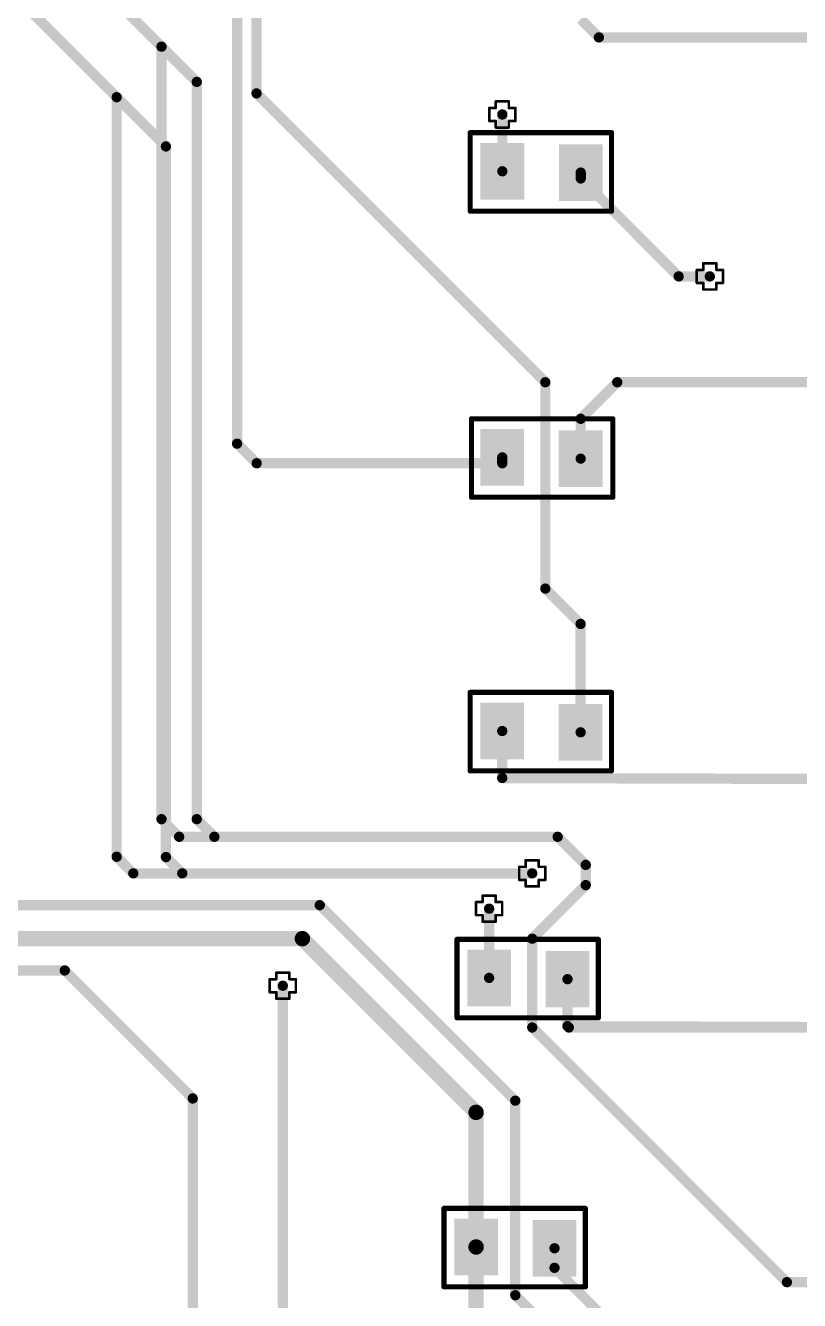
# Paper-space layout 'Лист1' of a CAD drawing. Header units: millimetres. Extents: x 20 to 579, y 6 to 381.
# Drawn here: x 180.91 to 195.96, y 269.53 to 294.32 of the extents above; entities that cross this region are included whole.
import ezdxf

# ---------------------------------------------------------------- set-up
doc = ezdxf.new("R2010")
doc.units = ezdxf.units.MM
for name, color, linetype in [('DrillDrawing', 1, 'Continuous'), ('Mechanical2', 216, 'Continuous'), ('TopLayer', 1, 'Continuous')]:
    doc.layers.add(name, color=color, linetype=linetype)

psp = doc.layouts.new('Лист1')

# ---------------------------------------------------------------- hatches: boundary and pattern name
at = {"layer": 'TopLayer'}
for points in [[(190.608, 292.038), (190.608, 290.938), (189.758, 290.938), (189.758, 292.038)], [(192.133, 292.013), (192.133, 290.913), (191.283, 290.913), (191.283, 292.013)], [(189.757, 285.375), (189.757, 286.475), (190.607, 286.475), (190.607, 285.375)], [(191.282, 285.35), (191.282, 286.45), (192.132, 286.45), (192.132, 285.35)], [(190.606, 281.154), (190.606, 280.054), (189.756, 280.054), (189.756, 281.154)], [(192.131, 281.129), (192.131, 280.029), (191.281, 280.029), (191.281, 281.129)], [(190.351, 276.353), (190.351, 275.253), (189.501, 275.253), (189.501, 276.353)], [(191.876, 276.328), (191.876, 275.228), (191.026, 275.228), (191.026, 276.328)], [(190.098, 271.121), (190.098, 270.021), (189.248, 270.021), (189.248, 271.121)], [(191.623, 271.096), (191.623, 269.996), (190.773, 269.996), (190.773, 271.096)]]:
    psp.add_hatch(color=256, dxfattribs=at).paths.add_polyline_path(points)

# ---------------------------------------------------------------- linework, layer by layer
at = {"layer": 'DrillDrawing', "const_width": 0.0508}
for points in [[(190.056, 292.72), (190.056, 292.847)], [(190.056, 292.847), (190.31, 292.847)], [(190.31, 292.72), (190.31, 292.847)], [(189.929, 292.466), (189.929, 292.72)], [(189.929, 292.72), (190.056, 292.72)], [(190.31, 292.72), (190.437, 292.72)], [(190.437, 292.466), (190.437, 292.72)], [(189.929, 292.466), (190.056, 292.466)], [(190.056, 292.339), (190.056, 292.466)], [(190.056, 292.339), (190.31, 292.339)], [(190.31, 292.466), (190.437, 292.466)], [(190.31, 292.339), (190.31, 292.466)], [(193.965, 289.317), (193.965, 289.571)], [(193.965, 289.571), (194.092, 289.571)], [(194.092, 289.571), (194.092, 289.698)], [(194.092, 289.698), (194.346, 289.698)], [(194.346, 289.571), (194.346, 289.698)], [(194.346, 289.571), (194.473, 289.571)], [(194.473, 289.317), (194.473, 289.571)], [(193.965, 289.317), (194.092, 289.317)], [(194.092, 289.19), (194.092, 289.317)], [(194.346, 289.317), (194.473, 289.317)], [(194.346, 289.19), (194.346, 289.317)], [(194.092, 289.19), (194.346, 289.19)], [(190.511, 277.709), (190.511, 277.963)], [(190.511, 277.963), (190.638, 277.963)], [(190.638, 277.963), (190.638, 278.09)], [(190.638, 278.09), (190.892, 278.09)], [(190.892, 277.963), (190.892, 278.09)], [(190.892, 277.963), (191.019, 277.963)], [(191.019, 277.709), (191.019, 277.963)], [(190.511, 277.709), (190.638, 277.709)], [(190.638, 277.582), (190.638, 277.709)], [(190.892, 277.709), (191.019, 277.709)], [(190.892, 277.582), (190.892, 277.709)], [(190.638, 277.582), (190.892, 277.582)], [(189.672, 277.023), (189.672, 277.277)], [(189.672, 277.277), (189.799, 277.277)], [(189.799, 277.277), (189.799, 277.404)], [(189.799, 277.404), (190.053, 277.404)], [(190.053, 277.277), (190.053, 277.404)], [(190.053, 277.277), (190.18, 277.277)], [(190.18, 277.023), (190.18, 277.277)], [(189.672, 277.023), (189.799, 277.023)], [(189.799, 276.896), (189.799, 277.023)], [(190.053, 277.023), (190.18, 277.023)], [(190.053, 276.896), (190.053, 277.023)], [(189.799, 276.896), (190.053, 276.896)], [(185.659, 275.524), (185.659, 275.778)], [(185.659, 275.778), (185.786, 275.778)], [(185.786, 275.778), (185.786, 275.905)], [(185.786, 275.905), (186.04, 275.905)], [(186.04, 275.778), (186.04, 275.905)], [(186.04, 275.778), (186.167, 275.778)], [(186.167, 275.524), (186.167, 275.778)], [(185.659, 275.524), (185.786, 275.524)], [(185.786, 275.397), (185.786, 275.524)], [(186.04, 275.524), (186.167, 275.524)], [(186.04, 275.397), (186.04, 275.524)], [(185.786, 275.397), (186.04, 275.397)]]:
    psp.add_lwpolyline(points, dxfattribs=at)
at = {"layer": 'DrillDrawing', "const_width": 0.0254}
for points in [[(190.043, 292.847, 1), (190.068, 292.847, 1)], [(190.043, 292.847, 1), (190.068, 292.847, 1)], [(190.297, 292.847, 1), (190.322, 292.847, 1)], [(190.297, 292.847, 1), (190.322, 292.847, 1)], [(189.916, 292.72, 1), (189.941, 292.72, 1)], [(189.916, 292.72, 1), (189.941, 292.72, 1)], [(190.043, 292.72, 1), (190.068, 292.72, 1)], [(190.043, 292.72, 1), (190.068, 292.72, 1)], [(190.297, 292.72, 1), (190.322, 292.72, 1)], [(190.297, 292.72, 1), (190.322, 292.72, 1)], [(190.424, 292.72, 1), (190.449, 292.72, 1)], [(190.424, 292.72, 1), (190.449, 292.72, 1)], [(189.916, 292.466, 1), (189.941, 292.466, 1)], [(189.916, 292.466, 1), (189.941, 292.466, 1)], [(190.043, 292.466, 1), (190.068, 292.466, 1)], [(190.043, 292.466, 1), (190.068, 292.466, 1)], [(190.043, 292.339, 1), (190.068, 292.339, 1)], [(190.043, 292.339, 1), (190.068, 292.339, 1)], [(190.297, 292.466, 1), (190.322, 292.466, 1)], [(190.297, 292.466, 1), (190.322, 292.466, 1)], [(190.297, 292.339, 1), (190.322, 292.339, 1)], [(190.297, 292.339, 1), (190.322, 292.339, 1)], [(190.424, 292.466, 1), (190.449, 292.466, 1)], [(190.424, 292.466, 1), (190.449, 292.466, 1)], [(193.953, 289.571, 1), (193.978, 289.571, 1)], [(193.953, 289.571, 1), (193.978, 289.571, 1)], [(194.08, 289.698, 1), (194.105, 289.698, 1)], [(194.08, 289.698, 1), (194.105, 289.698, 1)], [(194.08, 289.571, 1), (194.105, 289.571, 1)], [(194.08, 289.571, 1), (194.105, 289.571, 1)], [(194.334, 289.698, 1), (194.359, 289.698, 1)], [(194.334, 289.698, 1), (194.359, 289.698, 1)], [(194.334, 289.571, 1), (194.359, 289.571, 1)], [(194.334, 289.571, 1), (194.359, 289.571, 1)], [(194.461, 289.571, 1), (194.486, 289.571, 1)], [(194.461, 289.571, 1), (194.486, 289.571, 1)], [(193.953, 289.317, 1), (193.978, 289.317, 1)], [(193.953, 289.317, 1), (193.978, 289.317, 1)], [(194.08, 289.317, 1), (194.105, 289.317, 1)], [(194.08, 289.317, 1), (194.105, 289.317, 1)], [(194.334, 289.317, 1), (194.359, 289.317, 1)], [(194.334, 289.317, 1), (194.359, 289.317, 1)], [(194.461, 289.317, 1), (194.486, 289.317, 1)], [(194.461, 289.317, 1), (194.486, 289.317, 1)], [(194.08, 289.19, 1), (194.105, 289.19, 1)], [(194.08, 289.19, 1), (194.105, 289.19, 1)], [(194.334, 289.19, 1), (194.359, 289.19, 1)], [(194.334, 289.19, 1), (194.359, 289.19, 1)], [(190.498, 277.963, 1), (190.524, 277.963, 1)], [(190.498, 277.963, 1), (190.524, 277.963, 1)], [(190.625, 278.09, 1), (190.651, 278.09, 1)], [(190.625, 278.09, 1), (190.651, 278.09, 1)], [(190.625, 277.963, 1), (190.651, 277.963, 1)], [(190.625, 277.963, 1), (190.651, 277.963, 1)], [(190.879, 278.09, 1), (190.905, 278.09, 1)], [(190.879, 278.09, 1), (190.905, 278.09, 1)], [(190.879, 277.963, 1), (190.905, 277.963, 1)], [(190.879, 277.963, 1), (190.905, 277.963, 1)], [(191.006, 277.963, 1), (191.032, 277.963, 1)], [(191.006, 277.963, 1), (191.032, 277.963, 1)], [(190.498, 277.709, 1), (190.524, 277.709, 1)], [(190.498, 277.709, 1), (190.524, 277.709, 1)], [(190.625, 277.709, 1), (190.651, 277.709, 1)], [(190.625, 277.709, 1), (190.651, 277.709, 1)], [(190.879, 277.709, 1), (190.905, 277.709, 1)], [(190.879, 277.709, 1), (190.905, 277.709, 1)], [(191.006, 277.709, 1), (191.032, 277.709, 1)], [(191.006, 277.709, 1), (191.032, 277.709, 1)], [(190.625, 277.582, 1), (190.651, 277.582, 1)], [(190.625, 277.582, 1), (190.651, 277.582, 1)], [(190.879, 277.582, 1), (190.905, 277.582, 1)], [(190.879, 277.582, 1), (190.905, 277.582, 1)], [(189.659, 277.277, 1), (189.684, 277.277, 1)], [(189.659, 277.277, 1), (189.684, 277.277, 1)], [(189.786, 277.404, 1), (189.811, 277.404, 1)], [(189.786, 277.404, 1), (189.811, 277.404, 1)], [(189.786, 277.277, 1), (189.811, 277.277, 1)], [(189.786, 277.277, 1), (189.811, 277.277, 1)], [(190.04, 277.404, 1), (190.065, 277.404, 1)], [(190.04, 277.404, 1), (190.065, 277.404, 1)], [(190.04, 277.277, 1), (190.065, 277.277, 1)], [(190.04, 277.277, 1), (190.065, 277.277, 1)], [(190.167, 277.277, 1), (190.192, 277.277, 1)], [(190.167, 277.277, 1), (190.192, 277.277, 1)], [(189.659, 277.023, 1), (189.684, 277.023, 1)], [(189.659, 277.023, 1), (189.684, 277.023, 1)], [(189.786, 277.023, 1), (189.811, 277.023, 1)], [(189.786, 277.023, 1), (189.811, 277.023, 1)], [(190.04, 277.023, 1), (190.065, 277.023, 1)], [(190.04, 277.023, 1), (190.065, 277.023, 1)], [(190.167, 277.023, 1), (190.192, 277.023, 1)], [(190.167, 277.023, 1), (190.192, 277.023, 1)], [(189.786, 276.896, 1), (189.811, 276.896, 1)], [(189.786, 276.896, 1), (189.811, 276.896, 1)], [(190.04, 276.896, 1), (190.065, 276.896, 1)], [(190.04, 276.896, 1), (190.065, 276.896, 1)], [(185.647, 275.778, 1), (185.672, 275.778, 1)], [(185.647, 275.778, 1), (185.672, 275.778, 1)], [(185.774, 275.905, 1), (185.799, 275.905, 1)], [(185.774, 275.905, 1), (185.799, 275.905, 1)], [(185.774, 275.778, 1), (185.799, 275.778, 1)], [(185.774, 275.778, 1), (185.799, 275.778, 1)], [(186.028, 275.905, 1), (186.053, 275.905, 1)], [(186.028, 275.905, 1), (186.053, 275.905, 1)], [(186.028, 275.778, 1), (186.053, 275.778, 1)], [(186.028, 275.778, 1), (186.053, 275.778, 1)], [(186.155, 275.778, 1), (186.18, 275.778, 1)], [(186.155, 275.778, 1), (186.18, 275.778, 1)], [(185.647, 275.524, 1), (185.672, 275.524, 1)], [(185.647, 275.524, 1), (185.672, 275.524, 1)], [(185.774, 275.524, 1), (185.799, 275.524, 1)], [(185.774, 275.524, 1), (185.799, 275.524, 1)], [(186.028, 275.524, 1), (186.053, 275.524, 1)], [(186.028, 275.524, 1), (186.053, 275.524, 1)], [(186.155, 275.524, 1), (186.18, 275.524, 1)], [(186.155, 275.524, 1), (186.18, 275.524, 1)], [(185.774, 275.397, 1), (185.799, 275.397, 1)], [(185.774, 275.397, 1), (185.799, 275.397, 1)], [(186.028, 275.397, 1), (186.053, 275.397, 1)], [(186.028, 275.397, 1), (186.053, 275.397, 1)]]:
    psp.add_lwpolyline(points, format="xyb", close=True, dxfattribs=at)
at = {"layer": 'Mechanical2', "const_width": 0.1}
for points in [[(189.558, 290.713), (189.558, 292.239)], [(189.558, 292.239), (192.308, 292.239)], [(192.308, 290.713), (192.308, 292.239)], [(189.558, 290.713), (192.308, 290.713)], [(189.582, 285.15), (189.582, 286.675)], [(189.582, 286.675), (192.332, 286.675)], [(192.332, 285.15), (192.332, 286.675)], [(189.582, 285.15), (192.332, 285.15)], [(189.556, 279.829), (189.556, 281.355)], [(189.556, 281.355), (192.306, 281.355)], [(192.306, 279.829), (192.306, 281.355)], [(189.556, 279.829), (192.306, 279.829)], [(189.301, 275.028), (189.301, 276.553)], [(189.301, 276.553), (192.051, 276.553)], [(192.051, 275.028), (192.051, 276.553)], [(189.301, 275.028), (192.051, 275.028)], [(189.048, 269.796), (189.048, 271.322)], [(189.048, 271.322), (191.798, 271.322)], [(191.798, 269.796), (191.798, 271.322)], [(189.048, 269.796), (191.798, 269.796)]]:
    psp.add_lwpolyline(points, dxfattribs=at)
at = {"layer": 'Mechanical2', "const_width": 0.05}
for points in [[(189.533, 292.239, 1), (189.583, 292.239, 1)], [(189.533, 292.239, 1), (189.583, 292.239, 1)], [(192.283, 292.239, 1), (192.333, 292.239, 1)], [(192.283, 292.239, 1), (192.333, 292.239, 1)], [(189.533, 290.713, 1), (189.583, 290.713, 1)], [(189.533, 290.713, 1), (189.583, 290.713, 1)], [(192.283, 290.713, 1), (192.333, 290.713, 1)], [(192.283, 290.713, 1), (192.333, 290.713, 1)], [(189.557, 286.675, 1), (189.607, 286.675, 1)], [(189.557, 286.675, 1), (189.607, 286.675, 1)], [(192.307, 286.675, 1), (192.357, 286.675, 1)], [(192.307, 286.675, 1), (192.357, 286.675, 1)], [(189.557, 285.15, 1), (189.607, 285.15, 1)], [(189.557, 285.15, 1), (189.607, 285.15, 1)], [(192.307, 285.15, 1), (192.357, 285.15, 1)], [(192.307, 285.15, 1), (192.357, 285.15, 1)], [(189.531, 281.355, 1), (189.581, 281.355, 1)], [(189.531, 281.355, 1), (189.581, 281.355, 1)], [(192.281, 281.355, 1), (192.331, 281.355, 1)], [(192.281, 281.355, 1), (192.331, 281.355, 1)], [(189.531, 279.829, 1), (189.581, 279.829, 1)], [(189.531, 279.829, 1), (189.581, 279.829, 1)], [(192.281, 279.829, 1), (192.331, 279.829, 1)], [(192.281, 279.829, 1), (192.331, 279.829, 1)], [(189.276, 276.553, 1), (189.326, 276.553, 1)], [(189.276, 276.553, 1), (189.326, 276.553, 1)], [(192.026, 276.553, 1), (192.076, 276.553, 1)], [(192.026, 276.553, 1), (192.076, 276.553, 1)], [(189.276, 275.028, 1), (189.326, 275.028, 1)], [(189.276, 275.028, 1), (189.326, 275.028, 1)], [(192.026, 275.028, 1), (192.076, 275.028, 1)], [(192.026, 275.028, 1), (192.076, 275.028, 1)], [(189.023, 271.322, 1), (189.073, 271.322, 1)], [(189.023, 271.322, 1), (189.073, 271.322, 1)], [(191.773, 271.322, 1), (191.823, 271.322, 1)], [(191.773, 271.322, 1), (191.823, 271.322, 1)], [(189.023, 269.796, 1), (189.073, 269.796, 1)], [(189.023, 269.796, 1), (189.073, 269.796, 1)], [(191.773, 269.796, 1), (191.823, 269.796, 1)], [(191.773, 269.796, 1), (191.823, 269.796, 1)]]:
    psp.add_lwpolyline(points, format="xyb", close=True, dxfattribs=at)
at = {"layer": 'TopLayer'}
for points, const_width in [([(185.402, 293.003), (185.402, 308.646)], 0.2), ([(185.024, 286.192), (185.024, 296.924)], 0.2), ([(181.07, 296.395), (183.554, 293.912)], 0.2), ([(180.486, 295.125), (182.682, 292.929)], 0.2), ([(191.706, 294.447), (192.061, 294.092)], 0.2), ([(192.061, 294.092), (216.139, 294.092)], 0.2), ([(183.554, 293.912), (184.239, 293.226)], 0.2), ([(183.554, 278.89), (183.554, 293.912)], 0.2), ([(184.239, 278.89), (184.239, 293.226)], 0.2), ([(185.402, 293.003), (191.019, 287.386)], 0.2), ([(182.682, 292.929), (183.64, 291.971)], 0.2), ([(182.682, 278.159), (182.682, 292.929)], 0.2), ([(190.183, 291.488), (190.183, 292.593)], 0.2), ([(183.64, 278.153), (183.64, 291.971)], 0.2), ([(191.708, 291.349), (191.708, 291.463)], 0.2), ([(191.708, 291.349), (193.613, 289.444)], 0.2), ([(193.613, 289.444), (194.219, 289.444)], 0.2), ([(191.019, 283.373), (191.019, 287.386)], 0.2), ([(191.707, 286.675), (192.418, 287.386)], 0.2), ([(192.418, 287.386), (197.42, 287.386)], 0.2), ([(191.707, 285.9), (191.707, 286.675)], 0.2), ([(185.024, 286.192), (185.405, 285.811)], 0.2), ([(185.405, 285.811), (190.182, 285.811)], 0.2), ([(190.182, 285.811), (190.182, 285.925)], 0.2), ([(191.019, 283.373), (191.706, 282.686)], 0.2), ([(191.706, 280.579), (191.706, 282.686)], 0.2), ([(190.181, 279.69), (190.181, 280.604)], 0.2), ([(190.181, 279.69), (198.723, 279.665)], 0.2), ([(183.554, 278.89), (183.897, 278.547)], 0.2), ([(184.239, 278.89), (184.582, 278.547)], 0.2), ([(183.897, 278.547), (184.582, 278.547)], 0.2), ([(184.582, 278.547), (191.26, 278.547)], 0.2), ([(191.26, 278.547), (191.806, 278.001)], 0.2), ([(182.682, 278.159), (183.005, 277.836)], 0.2), ([(183.64, 278.153), (183.958, 277.836)], 0.2), ([(183.005, 277.836), (183.958, 277.836)], 0.2), ([(183.958, 277.836), (190.765, 277.836)], 0.2), ([(191.806, 277.607), (191.806, 278.001)], 0.2), ([(190.765, 276.566), (191.806, 277.607)], 0.2), ([(179.587, 277.218), (186.632, 277.218)], 0.2), ([(186.632, 277.218), (190.435, 273.416)], 0.2), ([(189.926, 275.803), (189.926, 277.15)], 0.2), ([(178.185, 276.566), (186.294, 276.566)], 0.3), ([(186.294, 276.566), (189.673, 273.188)], 0.3), ([(190.765, 274.839), (190.765, 276.566)], 0.2), ([(179.587, 275.948), (181.672, 275.948)], 0.2), ([(181.672, 275.948), (184.161, 273.459)], 0.2), ([(185.913, 258.385), (185.913, 275.651)], 0.2), ([(191.451, 274.864), (191.451, 275.778)], 0.2), ([(191.451, 274.864), (191.476, 274.839)], 0.2), ([(191.451, 274.864), (198.969, 274.839)], 0.2), ([(190.765, 274.839), (195.718, 269.886)], 0.2), ([(191.476, 274.839), (198.969, 274.839)], 0.2), ([(184.161, 264.221), (184.161, 273.459)], 0.2), ([(190.435, 269.632), (190.435, 273.416)], 0.2), ([(189.673, 270.571), (189.673, 273.188)], 0.3), ([(189.673, 267.676), (189.673, 270.571)], 0.3), ([(191.198, 270.165), (191.198, 270.546)], 0.2), ([(191.198, 270.165), (192.931, 268.431)], 0.2), ([(195.718, 269.886), (197.522, 269.886)], 0.2), ([(190.435, 269.632), (191.324, 268.743)], 0.2)]:
    psp.add_lwpolyline(points, dxfattribs=dict(at, const_width=const_width))
for points, const_width in [([(192.011, 294.092, 1), (192.111, 294.092, 1)], 0.1), ([(192.011, 294.092, 1), (192.111, 294.092, 1)], 0.1), ([(183.504, 293.912, 1), (183.604, 293.912, 1)], 0.1), ([(183.504, 293.912, 1), (183.604, 293.912, 1)], 0.1), ([(183.504, 293.912, 1), (183.604, 293.912, 1)], 0.1), ([(184.189, 293.226, 1), (184.289, 293.226, 1)], 0.1), ([(184.189, 293.226, 1), (184.289, 293.226, 1)], 0.1), ([(185.352, 293.003, 1), (185.452, 293.003, 1)], 0.1), ([(185.352, 293.003, 1), (185.452, 293.003, 1)], 0.1), ([(182.632, 292.929, 1), (182.732, 292.929, 1)], 0.1), ([(182.632, 292.929, 1), (182.732, 292.929, 1)], 0.1), ([(182.632, 292.929, 1), (182.732, 292.929, 1)], 0.1), ([(190.133, 292.593, 1), (190.233, 292.593, 1)], 0.1), ([(183.59, 291.971, 1), (183.69, 291.971, 1)], 0.1), ([(183.59, 291.971, 1), (183.69, 291.971, 1)], 0.1), ([(190.133, 291.488, 1), (190.233, 291.488, 1)], 0.1), ([(191.658, 291.463, 1), (191.758, 291.463, 1)], 0.1), ([(191.658, 291.349, 1), (191.758, 291.349, 1)], 0.1), ([(191.658, 291.349, 1), (191.758, 291.349, 1)], 0.1), ([(193.563, 289.444, 1), (193.663, 289.444, 1)], 0.1), ([(193.563, 289.444, 1), (193.663, 289.444, 1)], 0.1), ([(194.169, 289.444, 1), (194.269, 289.444, 1)], 0.1), ([(190.969, 287.386, 1), (191.069, 287.386, 1)], 0.1), ([(190.969, 287.386, 1), (191.069, 287.386, 1)], 0.1), ([(192.368, 287.386, 1), (192.468, 287.386, 1)], 0.1), ([(192.368, 287.386, 1), (192.468, 287.386, 1)], 0.1), ([(191.657, 286.675, 1), (191.757, 286.675, 1)], 0.1), ([(191.657, 286.675, 1), (191.757, 286.675, 1)], 0.1), ([(184.974, 286.192, 1), (185.074, 286.192, 1)], 0.1), ([(184.974, 286.192, 1), (185.074, 286.192, 1)], 0.1), ([(185.355, 285.811, 1), (185.455, 285.811, 1)], 0.1), ([(185.355, 285.811, 1), (185.455, 285.811, 1)], 0.1), ([(190.132, 285.925, 1), (190.232, 285.925, 1)], 0.1), ([(190.132, 285.811, 1), (190.232, 285.811, 1)], 0.1), ([(190.132, 285.811, 1), (190.232, 285.811, 1)], 0.1), ([(191.657, 285.9, 1), (191.757, 285.9, 1)], 0.1), ([(190.969, 283.373, 1), (191.069, 283.373, 1)], 0.1), ([(190.969, 283.373, 1), (191.069, 283.373, 1)], 0.1), ([(191.656, 282.686, 1), (191.756, 282.686, 1)], 0.1), ([(191.656, 282.686, 1), (191.756, 282.686, 1)], 0.1), ([(190.131, 280.604, 1), (190.231, 280.604, 1)], 0.1), ([(191.656, 280.579, 1), (191.756, 280.579, 1)], 0.1), ([(190.131, 279.69, 1), (190.231, 279.69, 1)], 0.1), ([(190.131, 279.69, 1), (190.231, 279.69, 1)], 0.1), ([(183.504, 278.89, 1), (183.604, 278.89, 1)], 0.1), ([(183.504, 278.89, 1), (183.604, 278.89, 1)], 0.1), ([(184.189, 278.89, 1), (184.289, 278.89, 1)], 0.1), ([(184.189, 278.89, 1), (184.289, 278.89, 1)], 0.1), ([(183.847, 278.547, 1), (183.947, 278.547, 1)], 0.1), ([(183.847, 278.547, 1), (183.947, 278.547, 1)], 0.1), ([(184.532, 278.547, 1), (184.632, 278.547, 1)], 0.1), ([(184.532, 278.547, 1), (184.632, 278.547, 1)], 0.1), ([(184.532, 278.547, 1), (184.632, 278.547, 1)], 0.1), ([(191.21, 278.547, 1), (191.31, 278.547, 1)], 0.1), ([(191.21, 278.547, 1), (191.31, 278.547, 1)], 0.1), ([(182.632, 278.159, 1), (182.732, 278.159, 1)], 0.1), ([(182.632, 278.159, 1), (182.732, 278.159, 1)], 0.1), ([(183.59, 278.153, 1), (183.69, 278.153, 1)], 0.1), ([(183.59, 278.153, 1), (183.69, 278.153, 1)], 0.1), ([(182.955, 277.836, 1), (183.055, 277.836, 1)], 0.1), ([(182.955, 277.836, 1), (183.055, 277.836, 1)], 0.1), ([(183.908, 277.836, 1), (184.008, 277.836, 1)], 0.1), ([(183.908, 277.836, 1), (184.008, 277.836, 1)], 0.1), ([(183.908, 277.836, 1), (184.008, 277.836, 1)], 0.1), ([(190.715, 277.836, 1), (190.815, 277.836, 1)], 0.1), ([(191.756, 278.001, 1), (191.856, 278.001, 1)], 0.1), ([(191.756, 278.001, 1), (191.856, 278.001, 1)], 0.1), ([(191.756, 277.607, 1), (191.856, 277.607, 1)], 0.1), ([(191.756, 277.607, 1), (191.856, 277.607, 1)], 0.1), ([(186.582, 277.218, 1), (186.682, 277.218, 1)], 0.1), ([(186.582, 277.218, 1), (186.682, 277.218, 1)], 0.1), ([(189.876, 277.15, 1), (189.976, 277.15, 1)], 0.1), ([(186.219, 276.566, 1), (186.369, 276.566, 1)], 0.15), ([(186.219, 276.566, 1), (186.369, 276.566, 1)], 0.15), ([(190.715, 276.566, 1), (190.815, 276.566, 1)], 0.1), ([(190.715, 276.566, 1), (190.815, 276.566, 1)], 0.1), ([(181.622, 275.948, 1), (181.722, 275.948, 1)], 0.1), ([(181.622, 275.948, 1), (181.722, 275.948, 1)], 0.1), ([(185.863, 275.651, 1), (185.963, 275.651, 1)], 0.1), ([(189.876, 275.803, 1), (189.976, 275.803, 1)], 0.1), ([(191.401, 275.778, 1), (191.501, 275.778, 1)], 0.1), ([(191.401, 274.864, 1), (191.501, 274.864, 1)], 0.1), ([(191.401, 274.864, 1), (191.501, 274.864, 1)], 0.1), ([(191.401, 274.864, 1), (191.501, 274.864, 1)], 0.1), ([(190.715, 274.839, 1), (190.815, 274.839, 1)], 0.1), ([(190.715, 274.839, 1), (190.815, 274.839, 1)], 0.1), ([(191.426, 274.839, 1), (191.526, 274.839, 1)], 0.1), ([(191.426, 274.839, 1), (191.526, 274.839, 1)], 0.1), ([(184.111, 273.459, 1), (184.211, 273.459, 1)], 0.1), ([(184.111, 273.459, 1), (184.211, 273.459, 1)], 0.1), ([(190.385, 273.416, 1), (190.485, 273.416, 1)], 0.1), ([(190.385, 273.416, 1), (190.485, 273.416, 1)], 0.1), ([(189.598, 273.188, 1), (189.748, 273.188, 1)], 0.15), ([(189.598, 273.188, 1), (189.748, 273.188, 1)], 0.15), ([(189.598, 270.571, 1), (189.748, 270.571, 1)], 0.15), ([(189.598, 270.571, 1), (189.748, 270.571, 1)], 0.15), ([(191.148, 270.546, 1), (191.248, 270.546, 1)], 0.1), ([(191.148, 270.165, 1), (191.248, 270.165, 1)], 0.1), ([(191.148, 270.165, 1), (191.248, 270.165, 1)], 0.1), ([(195.668, 269.886, 1), (195.768, 269.886, 1)], 0.1), ([(195.668, 269.886, 1), (195.768, 269.886, 1)], 0.1), ([(190.385, 269.632, 1), (190.485, 269.632, 1)], 0.1), ([(190.385, 269.632, 1), (190.485, 269.632, 1)], 0.1)]:
    psp.add_lwpolyline(points, format="xyb", close=True, dxfattribs=dict(at, const_width=const_width))

doc.saveas('drawing.dxf')
